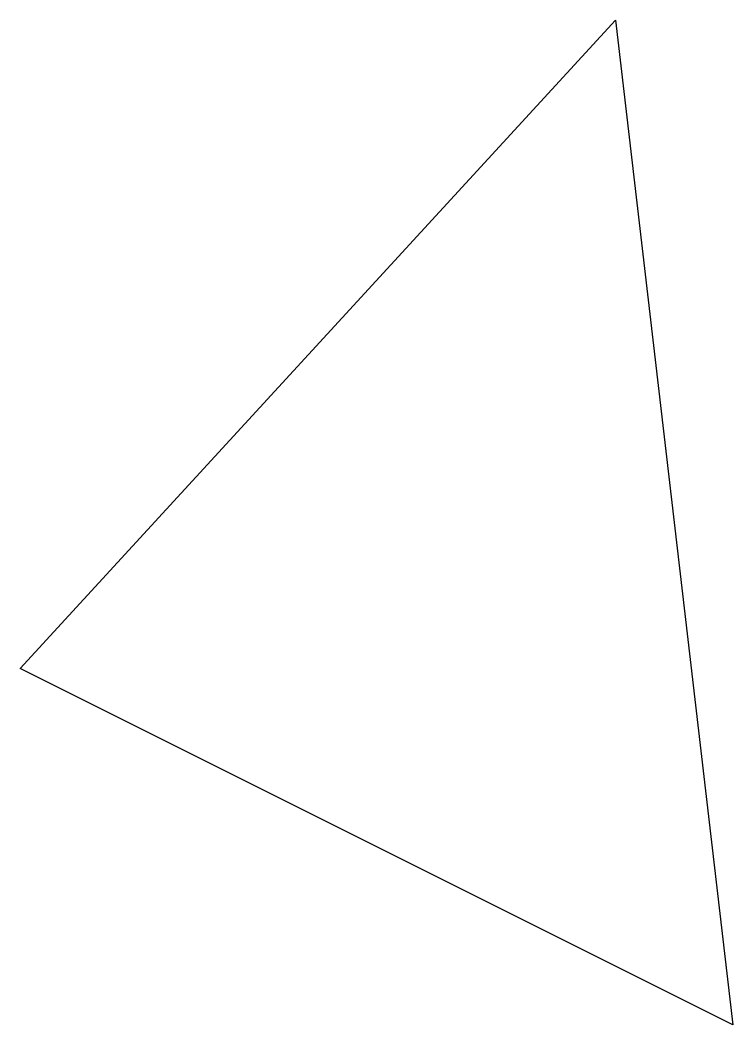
# Model space of a CAD drawing. Extents: x 29 to 181, y 37 to 251.
import ezdxf

# ---------------------------------------------------------------- set-up
doc = ezdxf.new("R2010")
doc.units = 0
doc.layers.add('Calque_1', color=7, linetype='CONTINUOUS')

msp = doc.modelspace()

# ---------------------------------------------------------------- linework, layer by layer
at = {"layer": 'Calque_1', "color": 7}
msp.add_lwpolyline([(29.028571, 112.888896), (155.625396, 250.774611), (180.622222, 37.09207), (29.028571, 112.888896)], dxfattribs=at)

doc.saveas('drawing.dxf')
